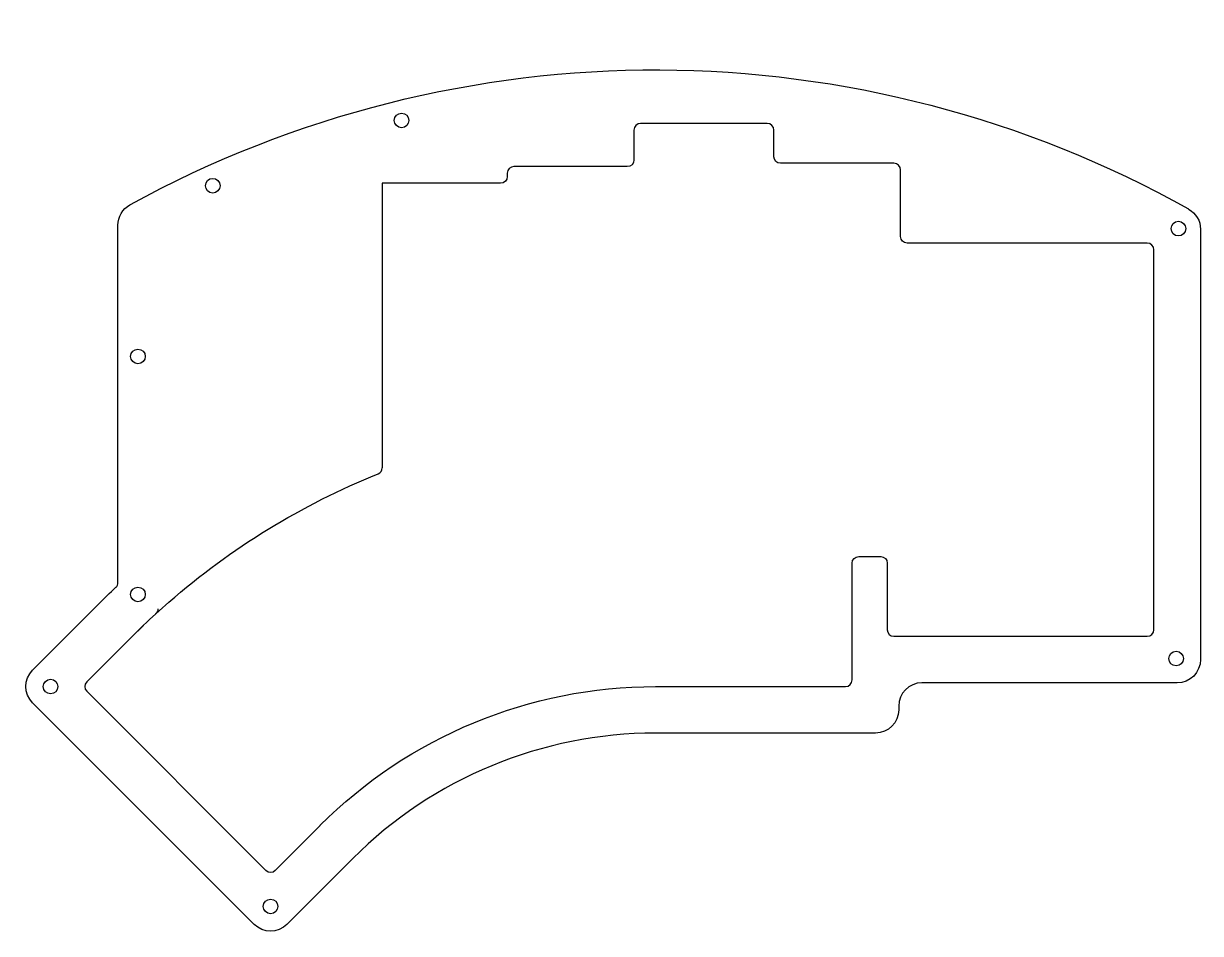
# Model space of a CAD drawing. Header units: centimetres. Extents: x -14 to 3.7, y -5.5 to 8.2.
import ezdxf

# ---------------------------------------------------------------- set-up
doc = ezdxf.new("R2010")
doc.units = ezdxf.units.CM
doc.header["$MEASUREMENT"] = 0
doc.layers.add('5 Kyria High Pro Top v2_0', color=7, linetype='Continuous')

msp = doc.modelspace()

# ---------------------------------------------------------------- linework, layer by layer
at = {"layer": '5 Kyria High Pro Top v2_0'}
for p, q in [((-4.862, 6.562), (-4.862, 6.112)), ((-2.857, 6.662), (-4.762, 6.662)), ((-2.758, 6.162), (-2.758, 6.562)), ((-0.953, 6.062), (-2.658, 6.062)), ((-6.767, 5.913), (-6.767, 5.862)), ((-4.962, 6.012), (-6.667, 6.012)), ((-0.853, 4.962), (-0.853, 5.962)), ((-8.648, 5.762), (-8.648, 1.483)), ((-8.547, 5.762), (-8.648, 5.762)), ((-6.867, 5.762), (-8.547, 5.762)), ((-12.623, -0.244), (-12.623, 5.131)), ((3.658, 5.069), (3.658, -1.403)), ((2.857, 4.862), (-0.753, 4.862)), ((2.957, -0.953), (2.957, 4.762)), ((-1.581, -1.709), (-1.581, 0.048)), ((-1.481, 0.148), (-1.152, 0.148)), ((-1.053, 0.048), (-1.053, -0.953)), ((-13.906, -1.561), (-12.914, -0.569)), ((-11.857, -0.539), (-12.146, -0.799)), ((-12.419, -1.064), (-12.239, -0.888)), ((-0.953, -1.053), (2.857, -1.053)), ((-12.419, -1.064), (-13.093, -1.737)), ((3.308, -1.753), (-0.531, -1.753)), ((-13.093, -1.879), (-10.399, -4.573)), ((-4.539, -1.809), (-1.681, -1.809)), ((-10.575, -5.386), (-13.906, -2.055)), ((-0.881, -2.103), (-0.881, -2.159)), ((-1.231, -2.509), (-4.539, -2.509)), ((-10.257, -4.573), (-9.584, -3.899)), ((-9.089, -4.394), (-10.081, -5.386))]:
    msp.add_line(p, q, dxfattribs=at)
for centre in [(-8.357, 6.707), (-11.197, 5.725), (3.326, 5.08), (-12.322, 3.157), (-12.322, -0.423), (3.292, -1.387), (-13.636, -1.808), (-10.328, -5.116)]:
    msp.add_circle(centre, 0.11, dxfattribs=at)
at = {"layer": '5 Kyria High Pro Top v2_0', "extrusion": (0, 0, -1)}
for centre, radius, start, end in [((4.539, -8.944), 16.411, 61.2136, 119.244), ((4.962, 6.112), 0.1, 180, 270), ((2.658, 6.162), 0.1, 270, 0), ((6.867, 5.862), 0.1, 180, 270), ((12.273, 5.131), 0.35, 360, 61.2136), ((-3.308, 5.069), 0.35, 119.244, 180), ((0.753, 4.962), 0.1, 270, 360), ((4.539, -8.944), 11.145, 48.9557, 68.0194), ((1.481, 0.048), 0.1, 0, 90), ((1.152, 0.048), 0.1, 90, 180), ((4.539, -8.944), 11.845, 45, 46.7538), ((12.123, -0.642), 0.1, 180, 227.5903), ((-3.308, -1.403), 0.35, 180, 270), ((13.658, -1.808), 0.35, 315, 45), ((4.539, -8.944), 7.135, 45, 90), ((1.231, -2.159), 0.35, 180, 270), ((10.328, -5.138), 0.35, 225, 315)]:
    msp.add_arc(centre, radius, start, end, dxfattribs=at)
at = {"layer": '5 Kyria High Pro Top v2_0'}
for centre, radius, start, end in [((-4.762, 6.562), 0.1, 90, 180), ((-2.857, 6.562), 0.1, 0, 90), ((-0.953, 5.962), 0.1, 0, 90), ((-6.667, 5.913), 0.1, 90, 180), ((2.857, 4.762), 0.1, 0, 90), ((-8.748, 1.483), 0.1, 291.9806, 360), ((-12.723, -0.244), 0.1, 313.2462, 360), ((-4.539, -8.944), 11.145, 132.4097, 135), ((-0.953, -0.953), 0.1, 180, 270), ((2.857, -0.953), 0.1, 270, 0), ((-13.022, -1.808), 0.1, 135, 225), ((-1.681, -1.709), 0.1, 270, 360), ((-0.531, -2.103), 0.35, 90, 180), ((-4.539, -8.944), 6.435, 90, 135), ((-10.328, -4.502), 0.1, 225, 315)]:
    msp.add_arc(centre, radius, start, end, dxfattribs=at)

doc.saveas('drawing.dxf')
